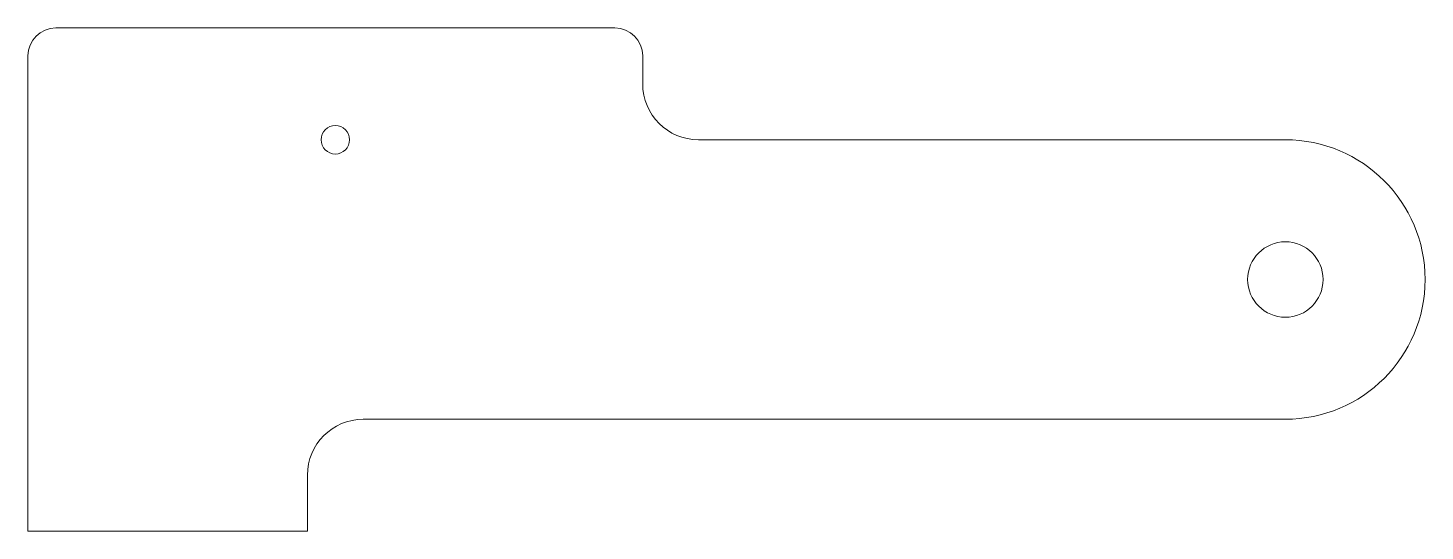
# Model space of a CAD drawing. Header units: millimetres. Extents: x 299 to 549, y 308 to 398.
import ezdxf

# ---------------------------------------------------------------- set-up
doc = ezdxf.new("R2010")
doc.units = ezdxf.units.MM

msp = doc.modelspace()

# ---------------------------------------------------------------- linework, layer by layer
at = {"color": 7, "linetype": 'Continuous', "lineweight": 15}
for p, q in [((304.07, 397.55), (404.07, 397.55)), ((299.07, 307.55), (299.07, 392.55)), ((409.07, 392.55), (409.07, 387.55)), ((419.07, 377.55), (524.07, 377.55)), ((524.07, 327.55), (359.07, 327.55)), ((349.07, 307.55), (349.07, 317.55)), ((349.07, 307.55), (299.07, 307.55))]:
    msp.add_line(p, q, dxfattribs=at)
for centre, radius in [((354.07, 377.55), 2.55), ((524.07, 352.55), 6.75)]:
    msp.add_circle(centre, radius, dxfattribs=at)
for centre, radius, start, end in [((304.07, 392.55), 5, 90, 180), ((404.07, 392.55), 5, 0, 90), ((419.07, 387.55), 10, 180, 270), ((524.07, 352.55), 25, 0, 90), ((524.07, 352.55), 25, 270, 0), ((359.07, 317.55), 10, 90, 180)]:
    msp.add_arc(centre, radius, start, end, dxfattribs=at)

doc.saveas('drawing.dxf')
